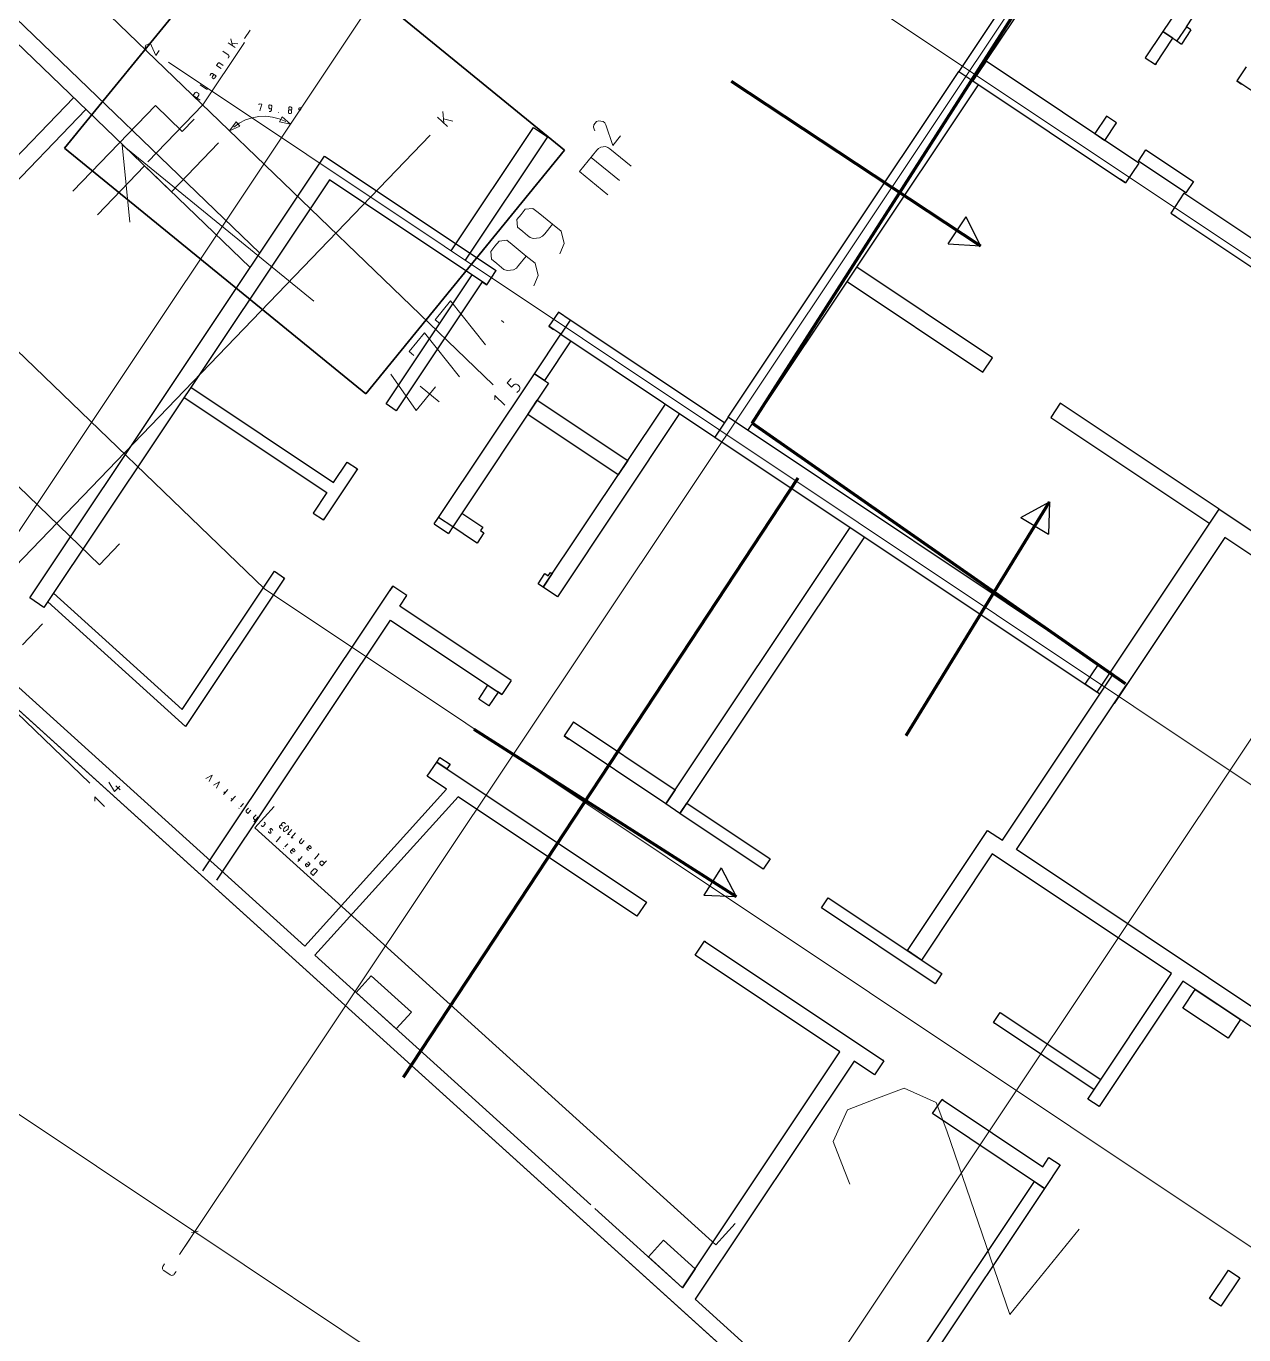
# Model space of a CAD drawing. Header units: metres. Extents: x 2680829 to 2680940, y 1252358 to 1252483.
# Drawn here: x 2680866.26 to 2680884.17, y 1252369.24 to 1252388.48 of the extents above; entities that cross this region are included whole.
import ezdxf

# ---------------------------------------------------------------- set-up
doc = ezdxf.new("R2010")
doc.units = ezdxf.units.M
doc.layers.add('bemassung', color=7, linetype='Continuous', lineweight=13)
doc.layers.add('etappierung', color=7, linetype='Continuous')
doc.layers.add('geometrie', color=7, linetype='Continuous')

msp = doc.modelspace()

# ---------------------------------------------------------------- linework, layer by layer
at = {"layer": 'bemassung'}
for p, q in [((2680869.271, 1252388.296), (2680869.296, 1252388.197)), ((2680869.474, 1252388.302), (2680869.558, 1252388.427)), ((2680868.014, 1252388.178), (2680868.023, 1252388.205)), ((2680868.025, 1252388.156), (2680868.014, 1252388.178)), ((2680868.023, 1252388.205), (2680868.045, 1252388.216)), ((2680868.031, 1252388.145), (2680868.025, 1252388.156)), ((2680868.045, 1252388.216), (2680868.068, 1252388.227)), ((2680868.068, 1252388.227), (2680868.094, 1252388.218)), ((2680868.094, 1252388.218), (2680868.105, 1252388.195)), ((2680868.105, 1252388.195), (2680868.171, 1252388.051)), ((2680868.171, 1252388.051), (2680868.22, 1252388.126)), ((2680869.233, 1252388.065), (2680869.153, 1252388.118)), ((2680869.336, 1252388.17), (2680869.233, 1252388.239)), ((2680869.239, 1252388.061), (2680869.233, 1252388.065)), ((2680869.243, 1252388.055), (2680869.239, 1252388.061)), ((2680869.374, 1252388.227), (2680869.287, 1252388.234)), ((2680869.061, 1252387.907), (2680869.08, 1252387.935)), ((2680869.13, 1252387.861), (2680869.061, 1252387.907)), ((2680869.08, 1252387.935), (2680869.083, 1252387.94)), ((2680869.083, 1252387.94), (2680869.088, 1252387.943)), ((2680869.088, 1252387.943), (2680869.093, 1252387.944)), ((2680869.093, 1252387.944), (2680869.099, 1252387.945)), ((2680869.099, 1252387.945), (2680869.104, 1252387.944)), ((2680869.104, 1252387.944), (2680869.109, 1252387.941)), ((2680869.109, 1252387.941), (2680869.16, 1252387.906)), ((2680869.233, 1252388.015), (2680869.24, 1252388.027)), ((2680869.24, 1252388.027), (2680869.245, 1252388.033)), ((2680869.245, 1252388.047), (2680869.243, 1252388.055)), ((2680869.246, 1252388.04), (2680869.245, 1252388.047)), ((2680869.245, 1252388.033), (2680869.246, 1252388.04)), ((2680868.962, 1252387.758), (2680868.977, 1252387.781)), ((2680868.977, 1252387.781), (2680868.98, 1252387.785)), ((2680868.98, 1252387.785), (2680868.985, 1252387.788)), ((2680868.985, 1252387.788), (2680868.99, 1252387.789)), ((2680868.99, 1252387.789), (2680868.995, 1252387.79)), ((2680868.995, 1252387.79), (2680869.001, 1252387.789)), ((2680868.997, 1252387.737), (2680869.004, 1252387.746)), ((2680869, 1252387.724), (2680868.997, 1252387.737)), ((2680869.009, 1252387.718), (2680869, 1252387.724)), ((2680869.001, 1252387.789), (2680869.006, 1252387.786)), ((2680869.004, 1252387.746), (2680869.023, 1252387.775)), ((2680869.006, 1252387.786), (2680869.057, 1252387.752)), ((2680869.019, 1252387.711), (2680869.009, 1252387.718)), ((2680869.032, 1252387.714), (2680869.019, 1252387.711)), ((2680869.038, 1252387.723), (2680869.032, 1252387.714)), ((2680869.057, 1252387.752), (2680869.038, 1252387.723)), ((2680868.717, 1252387.466), (2680868.736, 1252387.494)), ((2680868.736, 1252387.494), (2680868.747, 1252387.51)), ((2680868.747, 1252387.51), (2680868.768, 1252387.514)), ((2680868.768, 1252387.514), (2680868.784, 1252387.504)), ((2680868.784, 1252387.504), (2680868.8, 1252387.493)), ((2680868.8, 1252387.493), (2680868.804, 1252387.472)), ((2680868.82, 1252387.62), (2680868.912, 1252387.559)), ((2680868.912, 1252387.559), (2680868.915, 1252387.557)), ((2680868.915, 1252387.557), (2680868.919, 1252387.556)), ((2680868.919, 1252387.556), (2680868.922, 1252387.557)), ((2680868.922, 1252387.557), (2680868.926, 1252387.558)), ((2680868.926, 1252387.558), (2680868.929, 1252387.56)), ((2680868.929, 1252387.56), (2680868.931, 1252387.563)), ((2680868.82, 1252387.397), (2680868.717, 1252387.466)), ((2680868.793, 1252387.456), (2680868.774, 1252387.427)), ((2680868.804, 1252387.472), (2680868.793, 1252387.456)), ((2680869.686, 1252387.33), (2680869.687, 1252387.341)), ((2680869.687, 1252387.341), (2680869.73, 1252387.336)), ((2680869.73, 1252387.336), (2680869.7, 1252387.241)), ((2680869.83, 1252387.288), (2680869.831, 1252387.294)), ((2680869.831, 1252387.294), (2680869.832, 1252387.305)), ((2680869.832, 1252387.305), (2680869.833, 1252387.317)), ((2680869.833, 1252387.317), (2680869.843, 1252387.326)), ((2680869.843, 1252387.326), (2680869.855, 1252387.325)), ((2680869.855, 1252387.325), (2680869.867, 1252387.324)), ((2680869.867, 1252387.324), (2680869.876, 1252387.313)), ((2680869.875, 1252387.301), (2680869.872, 1252387.268)), ((2680869.876, 1252387.313), (2680869.875, 1252387.301)), ((2680870.136, 1252387.299), (2680870.126, 1252387.29)), ((2680870.148, 1252387.297), (2680870.136, 1252387.299)), ((2680870.16, 1252387.296), (2680870.148, 1252387.297)), ((2680870.169, 1252387.286), (2680870.16, 1252387.296)), ((2680869.832, 1252387.283), (2680869.83, 1252387.288)), ((2680869.835, 1252387.278), (2680869.832, 1252387.283)), ((2680869.839, 1252387.274), (2680869.835, 1252387.278)), ((2680869.855, 1252387.232), (2680869.835, 1252387.228)), ((2680869.844, 1252387.271), (2680869.839, 1252387.274)), ((2680869.85, 1252387.271), (2680869.844, 1252387.271)), ((2680869.872, 1252387.268), (2680869.85, 1252387.271)), ((2680869.87, 1252387.248), (2680869.855, 1252387.232)), ((2680869.872, 1252387.268), (2680869.87, 1252387.248)), ((2680869.971, 1252387.215), (2680869.971, 1252387.221)), ((2680870.119, 1252387.223), (2680870.118, 1252387.211)), ((2680870.118, 1252387.211), (2680870.127, 1252387.201)), ((2680870.12, 1252387.234), (2680870.119, 1252387.223)), ((2680870.122, 1252387.246), (2680870.12, 1252387.234)), ((2680870.132, 1252387.255), (2680870.122, 1252387.246)), ((2680870.125, 1252387.278), (2680870.123, 1252387.266)), ((2680870.123, 1252387.266), (2680870.132, 1252387.255)), ((2680870.126, 1252387.29), (2680870.125, 1252387.278)), ((2680870.127, 1252387.201), (2680870.139, 1252387.2)), ((2680870.144, 1252387.254), (2680870.132, 1252387.255)), ((2680870.139, 1252387.2), (2680870.151, 1252387.199)), ((2680870.156, 1252387.253), (2680870.144, 1252387.254)), ((2680870.151, 1252387.199), (2680870.162, 1252387.207)), ((2680870.156, 1252387.253), (2680870.167, 1252387.262)), ((2680870.165, 1252387.242), (2680870.156, 1252387.253)), ((2680870.162, 1252387.207), (2680870.163, 1252387.219)), ((2680870.163, 1252387.219), (2680870.164, 1252387.23)), ((2680870.164, 1252387.23), (2680870.165, 1252387.242)), ((2680870.167, 1252387.262), (2680870.168, 1252387.274)), ((2680870.168, 1252387.274), (2680870.169, 1252387.286)), ((2680870.272, 1252387.269), (2680870.271, 1252387.26)), ((2680870.271, 1252387.26), (2680870.277, 1252387.252)), ((2680870.28, 1252387.285), (2680870.272, 1252387.278)), ((2680870.272, 1252387.278), (2680870.272, 1252387.269)), ((2680870.277, 1252387.252), (2680870.286, 1252387.252)), ((2680870.289, 1252387.284), (2680870.28, 1252387.285)), ((2680870.286, 1252387.252), (2680870.295, 1252387.251)), ((2680870.298, 1252387.283), (2680870.289, 1252387.284)), ((2680870.295, 1252387.251), (2680870.303, 1252387.257)), ((2680870.305, 1252387.275), (2680870.298, 1252387.283)), ((2680870.303, 1252387.257), (2680870.304, 1252387.266)), ((2680870.304, 1252387.266), (2680870.305, 1252387.275)), ((2680872.46, 1252387.007), (2680872.314, 1252387.147)), ((2680872.392, 1252387.228), (2680872.403, 1252387.062)), ((2680872.537, 1252387.088), (2680872.399, 1252387.124)), ((2680874.606, 1252386.998), (2680874.612, 1252387.032)), ((2680874.618, 1252386.968), (2680874.606, 1252386.998)), ((2680874.612, 1252387.032), (2680874.632, 1252387.057)), ((2680874.627, 1252386.945), (2680874.618, 1252386.968)), ((2680874.632, 1252387.057), (2680874.652, 1252387.082)), ((2680874.652, 1252387.082), (2680874.684, 1252387.094)), ((2680874.684, 1252387.094), (2680874.716, 1252387.089)), ((2680874.716, 1252387.089), (2680874.748, 1252387.083)), ((2680874.748, 1252387.083), (2680874.774, 1252387.062)), ((2680874.774, 1252387.062), (2680874.786, 1252387.032)), ((2680874.786, 1252387.032), (2680874.888, 1252386.732)), ((2680867.789, 1252385.601), (2680867.673, 1252386.738)), ((2680867.673, 1252386.738), (2680870.492, 1252384.44)), ((2680874.888, 1252386.732), (2680875.002, 1252386.871)), ((2680874.401, 1252386.347), (2680874.656, 1252386.66)), ((2680874.989, 1252386.215), (2680874.571, 1252386.556)), ((2680874.656, 1252386.66), (2680874.679, 1252386.688)), ((2680874.679, 1252386.688), (2680874.712, 1252386.706)), ((2680874.712, 1252386.706), (2680874.747, 1252386.709)), ((2680874.747, 1252386.709), (2680874.783, 1252386.713)), ((2680874.783, 1252386.713), (2680874.818, 1252386.702)), ((2680874.818, 1252386.702), (2680874.846, 1252386.68)), ((2680874.846, 1252386.68), (2680875.159, 1252386.424)), ((2680874.819, 1252386.007), (2680874.401, 1252386.347)), ((2680873.54, 1252385.717), (2680873.602, 1252385.794)), ((2680873.602, 1252385.794), (2680873.715, 1252385.806)), ((2680873.715, 1252385.806), (2680873.792, 1252385.743)), ((2680873.477, 1252385.64), (2680873.54, 1252385.717)), ((2680873.489, 1252385.527), (2680873.477, 1252385.64)), ((2680873.792, 1252385.743), (2680874.001, 1252385.573)), ((2680874.001, 1252385.573), (2680873.888, 1252385.433)), ((2680874.001, 1252385.573), (2680874.13, 1252385.468)), ((2680873.565, 1252385.465), (2680873.489, 1252385.527)), ((2680873.635, 1252385.408), (2680873.565, 1252385.465)), ((2680873.672, 1252385.378), (2680873.635, 1252385.408)), ((2680873.719, 1252385.363), (2680873.672, 1252385.378)), ((2680873.767, 1252385.368), (2680873.719, 1252385.363)), ((2680873.814, 1252385.373), (2680873.767, 1252385.368)), ((2680873.858, 1252385.397), (2680873.814, 1252385.373)), ((2680873.888, 1252385.433), (2680873.858, 1252385.397)), ((2680874.13, 1252385.468), (2680874.174, 1252385.29)), ((2680873.094, 1252385.171), (2680873.157, 1252385.248)), ((2680873.157, 1252385.248), (2680873.219, 1252385.324)), ((2680873.219, 1252385.324), (2680873.332, 1252385.336)), ((2680873.332, 1252385.336), (2680873.409, 1252385.273)), ((2680873.409, 1252385.273), (2680873.618, 1252385.103)), ((2680874.174, 1252385.29), (2680874.109, 1252385.137)), ((2680873.105, 1252385.058), (2680873.094, 1252385.171)), ((2680873.182, 1252384.995), (2680873.105, 1252385.058)), ((2680873.252, 1252384.938), (2680873.182, 1252384.995)), ((2680873.618, 1252385.103), (2680873.505, 1252384.964)), ((2680873.618, 1252385.103), (2680873.747, 1252384.998)), ((2680873.747, 1252384.998), (2680873.791, 1252384.82)), ((2680873.289, 1252384.908), (2680873.252, 1252384.938)), ((2680873.336, 1252384.894), (2680873.289, 1252384.908)), ((2680873.384, 1252384.899), (2680873.336, 1252384.894)), ((2680873.431, 1252384.903), (2680873.384, 1252384.899)), ((2680873.474, 1252384.927), (2680873.431, 1252384.903)), ((2680873.505, 1252384.964), (2680873.474, 1252384.927)), ((2680873.791, 1252384.82), (2680873.726, 1252384.667)), ((2680872.277, 1252384.169), (2680872.504, 1252384.447)), ((2680872.504, 1252384.447), (2680873.017, 1252383.797)), ((2680872.347, 1252384.112), (2680872.277, 1252384.169)), ((2680873.286, 1252384.128), (2680873.252, 1252384.156)), ((2680871.894, 1252383.699), (2680872.121, 1252383.978)), ((2680872.121, 1252383.978), (2680872.634, 1252383.328)), ((2680871.964, 1252383.643), (2680871.894, 1252383.699)), ((2680871.625, 1252383.369), (2680871.998, 1252382.832)), ((2680873.397, 1252383.302), (2680873.334, 1252383.238)), ((2680871.998, 1252382.832), (2680872.282, 1252383.18)), ((2680872.058, 1252383.189), (2680872.336, 1252382.962)), ((2680873.334, 1252383.238), (2680873.399, 1252383.176)), ((2680873.399, 1252383.176), (2680873.43, 1252383.208)), ((2680873.43, 1252383.208), (2680873.438, 1252383.216)), ((2680873.438, 1252383.216), (2680873.449, 1252383.221)), ((2680873.449, 1252383.221), (2680873.461, 1252383.222)), ((2680873.461, 1252383.222), (2680873.473, 1252383.222)), ((2680873.473, 1252383.222), (2680873.485, 1252383.217)), ((2680873.511, 1252383.13), (2680873.48, 1252383.098)), ((2680873.485, 1252383.217), (2680873.493, 1252383.209)), ((2680873.493, 1252383.209), (2680873.509, 1252383.194)), ((2680873.509, 1252383.194), (2680873.518, 1252383.185)), ((2680873.519, 1252383.139), (2680873.511, 1252383.13)), ((2680873.518, 1252383.185), (2680873.523, 1252383.174)), ((2680873.523, 1252383.15), (2680873.519, 1252383.139)), ((2680873.523, 1252383.174), (2680873.523, 1252383.162)), ((2680873.523, 1252383.162), (2680873.523, 1252383.15)), ((2680873.157, 1252382.989), (2680873.156, 1252383.052)), ((2680873.156, 1252383.052), (2680873.301, 1252382.913)), ((2680867.479, 1252377.371), (2680867.561, 1252377.23)), ((2680867.561, 1252377.23), (2680867.638, 1252377.31)), ((2680867.583, 1252377.317), (2680867.647, 1252377.255)), ((2680868.996, 1252377.473), (2680868.906, 1252377.422)), ((2680868.954, 1252377.378), (2680868.996, 1252377.473)), ((2680869.105, 1252377.374), (2680869.015, 1252377.324)), ((2680869.063, 1252377.28), (2680869.105, 1252377.374)), ((2680867.271, 1252377.09), (2680867.27, 1252377.153)), ((2680867.27, 1252377.153), (2680867.415, 1252377.013)), ((2680869.23, 1252377.261), (2680869.164, 1252377.188)), ((2680869.194, 1252377.205), (2680869.17, 1252377.227)), ((2680869.339, 1252377.162), (2680869.274, 1252377.09)), ((2680869.304, 1252377.107), (2680869.279, 1252377.128)), ((2680869.394, 1252376.988), (2680869.391, 1252376.984)), ((2680869.457, 1252377.056), (2680869.413, 1252377.008)), ((2680869.496, 1252376.943), (2680869.498, 1252376.947)), ((2680869.496, 1252376.939), (2680869.496, 1252376.943)), ((2680869.497, 1252376.934), (2680869.496, 1252376.939)), ((2680869.498, 1252376.93), (2680869.497, 1252376.934)), ((2680869.498, 1252376.947), (2680869.5, 1252376.951)), ((2680869.502, 1252376.927), (2680869.498, 1252376.93)), ((2680869.5, 1252376.951), (2680869.533, 1252376.987)), ((2680869.522, 1252376.909), (2680869.502, 1252376.927)), ((2680869.566, 1252376.958), (2680869.522, 1252376.909)), ((2680869.605, 1252376.844), (2680869.607, 1252376.849)), ((2680869.605, 1252376.84), (2680869.605, 1252376.844)), ((2680869.606, 1252376.836), (2680869.605, 1252376.84)), ((2680869.608, 1252376.832), (2680869.606, 1252376.836)), ((2680869.607, 1252376.849), (2680869.61, 1252376.852)), ((2680869.611, 1252376.829), (2680869.608, 1252376.832)), ((2680869.675, 1252376.859), (2680869.609, 1252376.786)), ((2680869.61, 1252376.852), (2680869.643, 1252376.888)), ((2680869.631, 1252376.81), (2680869.611, 1252376.829)), ((2680869.716, 1252376.734), (2680869.728, 1252376.723)), ((2680869.728, 1252376.723), (2680869.731, 1252376.72)), ((2680869.731, 1252376.72), (2680869.735, 1252376.718)), ((2680869.735, 1252376.718), (2680869.74, 1252376.719)), ((2680869.74, 1252376.719), (2680869.744, 1252376.719)), ((2680869.744, 1252376.719), (2680869.748, 1252376.721)), ((2680869.748, 1252376.721), (2680869.751, 1252376.724)), ((2680869.751, 1252376.724), (2680869.773, 1252376.748)), ((2680869.772, 1252376.771), (2680869.76, 1252376.782)), ((2680869.775, 1252376.768), (2680869.772, 1252376.771)), ((2680869.773, 1252376.748), (2680869.776, 1252376.751)), ((2680869.777, 1252376.764), (2680869.775, 1252376.768)), ((2680869.776, 1252376.751), (2680869.777, 1252376.756)), ((2680869.777, 1252376.76), (2680869.777, 1252376.764)), ((2680869.777, 1252376.756), (2680869.777, 1252376.76)), ((2680869.986, 1252376.72), (2680869.994, 1252376.729)), ((2680869.987, 1252376.706), (2680869.986, 1252376.72)), ((2680869.994, 1252376.729), (2680870.002, 1252376.738)), ((2680870.002, 1252376.738), (2680870.016, 1252376.738)), ((2680870.016, 1252376.738), (2680870.025, 1252376.73)), ((2680870.018, 1252376.751), (2680870.02, 1252376.757)), ((2680870.018, 1252376.745), (2680870.018, 1252376.751)), ((2680870.018, 1252376.739), (2680870.018, 1252376.745)), ((2680870.021, 1252376.734), (2680870.018, 1252376.739)), ((2680870.02, 1252376.757), (2680870.024, 1252376.761)), ((2680870.025, 1252376.73), (2680870.021, 1252376.734)), ((2680870.024, 1252376.761), (2680870.031, 1252376.769)), ((2680870.033, 1252376.723), (2680870.025, 1252376.73)), ((2680870.031, 1252376.769), (2680870.035, 1252376.773)), ((2680870.035, 1252376.773), (2680870.04, 1252376.776)), ((2680870.04, 1252376.776), (2680870.046, 1252376.776)), ((2680870.046, 1252376.776), (2680870.052, 1252376.777)), ((2680870.052, 1252376.777), (2680870.057, 1252376.774)), ((2680870.076, 1252376.714), (2680870.054, 1252376.69)), ((2680870.057, 1252376.774), (2680870.062, 1252376.771)), ((2680870.062, 1252376.771), (2680870.078, 1252376.756)), ((2680870.105, 1252376.725), (2680870.076, 1252376.714)), ((2680870.109, 1252376.725), (2680870.105, 1252376.725)), ((2680870.113, 1252376.724), (2680870.109, 1252376.725)), ((2680870.116, 1252376.721), (2680870.113, 1252376.724)), ((2680870.113, 1252376.68), (2680870.121, 1252376.71)), ((2680870.119, 1252376.718), (2680870.116, 1252376.721)), ((2680870.121, 1252376.714), (2680870.119, 1252376.718)), ((2680870.121, 1252376.71), (2680870.121, 1252376.714)), ((2680869.828, 1252376.635), (2680869.825, 1252376.643)), ((2680869.833, 1252376.628), (2680869.828, 1252376.635)), ((2680869.839, 1252376.622), (2680869.833, 1252376.628)), ((2680869.844, 1252376.618), (2680869.839, 1252376.622)), ((2680869.851, 1252376.618), (2680869.844, 1252376.618)), ((2680869.849, 1252376.679), (2680869.847, 1252376.672)), ((2680869.847, 1252376.672), (2680869.849, 1252376.666)), ((2680869.854, 1252376.683), (2680869.849, 1252376.679)), ((2680869.849, 1252376.666), (2680869.861, 1252376.637)), ((2680869.856, 1252376.621), (2680869.851, 1252376.618)), ((2680869.859, 1252376.686), (2680869.854, 1252376.683)), ((2680869.861, 1252376.625), (2680869.856, 1252376.621)), ((2680869.866, 1252376.686), (2680869.859, 1252376.686)), ((2680869.861, 1252376.637), (2680869.863, 1252376.632)), ((2680869.863, 1252376.632), (2680869.861, 1252376.625)), ((2680869.871, 1252376.682), (2680869.866, 1252376.686)), ((2680869.879, 1252376.675), (2680869.871, 1252376.682)), ((2680869.885, 1252376.667), (2680869.879, 1252376.675)), ((2680869.889, 1252376.658), (2680869.885, 1252376.667)), ((2680869.937, 1252376.49), (2680869.995, 1252376.555)), ((2680869.996, 1252376.698), (2680869.987, 1252376.706)), ((2680869.996, 1252376.568), (2680869.994, 1252376.57)), ((2680869.995, 1252376.555), (2680869.997, 1252376.557)), ((2680870.012, 1252376.683), (2680869.996, 1252376.698)), ((2680869.998, 1252376.566), (2680869.996, 1252376.568)), ((2680869.997, 1252376.557), (2680869.998, 1252376.56)), ((2680869.998, 1252376.563), (2680869.998, 1252376.566)), ((2680869.998, 1252376.56), (2680869.998, 1252376.563)), ((2680870.054, 1252376.69), (2680870.046, 1252376.66)), ((2680870.046, 1252376.66), (2680870.046, 1252376.656)), ((2680870.046, 1252376.656), (2680870.047, 1252376.651)), ((2680870.047, 1252376.651), (2680870.051, 1252376.649)), ((2680870.051, 1252376.649), (2680870.054, 1252376.646)), ((2680870.054, 1252376.646), (2680870.058, 1252376.644)), ((2680870.058, 1252376.644), (2680870.062, 1252376.645)), ((2680870.062, 1252376.645), (2680870.091, 1252376.656)), ((2680870.091, 1252376.656), (2680870.113, 1252376.68)), ((2680870.105, 1252376.599), (2680870.171, 1252376.672)), ((2680870.136, 1252376.601), (2680870.105, 1252376.599)), ((2680870.16, 1252376.55), (2680870.225, 1252376.623)), ((2680870.19, 1252376.551), (2680870.16, 1252376.55)), ((2680870.286, 1252376.502), (2680870.318, 1252376.539)), ((2680870.049, 1252376.396), (2680870.046, 1252376.391)), ((2680870.111, 1252376.464), (2680870.068, 1252376.416)), ((2680870.151, 1252376.351), (2680870.152, 1252376.355)), ((2680870.151, 1252376.347), (2680870.151, 1252376.351)), ((2680870.151, 1252376.342), (2680870.151, 1252376.347)), ((2680870.153, 1252376.338), (2680870.151, 1252376.342)), ((2680870.152, 1252376.355), (2680870.155, 1252376.358)), ((2680870.157, 1252376.335), (2680870.153, 1252376.338)), ((2680870.155, 1252376.358), (2680870.188, 1252376.395)), ((2680870.173, 1252376.321), (2680870.157, 1252376.335)), ((2680870.187, 1252376.352), (2680870.166, 1252376.371)), ((2680870.193, 1252376.346), (2680870.187, 1252376.352)), ((2680870.188, 1252376.395), (2680870.208, 1252376.377)), ((2680870.204, 1252376.347), (2680870.193, 1252376.346)), ((2680870.21, 1252376.353), (2680870.204, 1252376.347)), ((2680870.208, 1252376.377), (2680870.215, 1252376.37)), ((2680870.216, 1252376.36), (2680870.21, 1252376.353)), ((2680870.215, 1252376.37), (2680870.216, 1252376.36)), ((2680870.281, 1252376.495), (2680870.283, 1252376.499)), ((2680870.281, 1252376.49), (2680870.281, 1252376.495)), ((2680870.282, 1252376.486), (2680870.281, 1252376.49)), ((2680870.283, 1252376.482), (2680870.282, 1252376.486)), ((2680870.283, 1252376.499), (2680870.286, 1252376.502)), ((2680870.287, 1252376.479), (2680870.283, 1252376.482)), ((2680870.307, 1252376.461), (2680870.287, 1252376.479)), ((2680870.351, 1252376.509), (2680870.307, 1252376.461)), ((2680870.39, 1252376.396), (2680870.392, 1252376.4)), ((2680870.39, 1252376.392), (2680870.39, 1252376.396)), ((2680870.391, 1252376.387), (2680870.39, 1252376.392)), ((2680870.393, 1252376.383), (2680870.391, 1252376.387)), ((2680870.392, 1252376.4), (2680870.395, 1252376.403)), ((2680870.396, 1252376.38), (2680870.393, 1252376.383)), ((2680870.395, 1252376.403), (2680870.428, 1252376.44)), ((2680870.412, 1252376.366), (2680870.396, 1252376.38)), ((2680870.426, 1252376.397), (2680870.406, 1252376.416)), ((2680870.433, 1252376.391), (2680870.426, 1252376.397)), ((2680870.428, 1252376.44), (2680870.448, 1252376.422)), ((2680870.443, 1252376.392), (2680870.433, 1252376.391)), ((2680870.449, 1252376.398), (2680870.443, 1252376.392)), ((2680870.448, 1252376.422), (2680870.454, 1252376.415)), ((2680870.455, 1252376.405), (2680870.449, 1252376.398)), ((2680870.454, 1252376.415), (2680870.455, 1252376.405)), ((2680870.322, 1252376.274), (2680870.256, 1252376.201)), ((2680870.286, 1252376.218), (2680870.262, 1252376.24)), ((2680870.369, 1252376.156), (2680870.377, 1252376.165)), ((2680870.37, 1252376.142), (2680870.369, 1252376.156)), ((2680870.379, 1252376.134), (2680870.37, 1252376.142)), ((2680870.377, 1252376.165), (2680870.385, 1252376.173)), ((2680870.388, 1252376.126), (2680870.379, 1252376.134)), ((2680870.385, 1252376.173), (2680870.417, 1252376.144)), ((2680870.41, 1252376.136), (2680870.402, 1252376.127)), ((2680870.407, 1252376.197), (2680870.427, 1252376.179)), ((2680870.428, 1252376.156), (2680870.41, 1252376.136)), ((2680870.427, 1252376.179), (2680870.43, 1252376.176)), ((2680870.431, 1252376.159), (2680870.428, 1252376.156)), ((2680870.43, 1252376.176), (2680870.432, 1252376.172)), ((2680870.432, 1252376.164), (2680870.431, 1252376.159)), ((2680870.432, 1252376.172), (2680870.432, 1252376.168)), ((2680870.432, 1252376.168), (2680870.432, 1252376.164)), ((2680870.503, 1252376.239), (2680870.562, 1252376.304)), ((2680870.563, 1252376.317), (2680870.561, 1252376.319)), ((2680870.562, 1252376.304), (2680870.564, 1252376.306)), ((2680870.564, 1252376.315), (2680870.563, 1252376.317)), ((2680870.565, 1252376.312), (2680870.564, 1252376.315)), ((2680870.564, 1252376.306), (2680870.565, 1252376.309)), ((2680870.565, 1252376.309), (2680870.565, 1252376.312)), ((2680870.58, 1252376.186), (2680870.59, 1252376.197)), ((2680870.581, 1252376.169), (2680870.58, 1252376.186)), ((2680870.592, 1252376.159), (2680870.581, 1252376.169)), ((2680870.59, 1252376.197), (2680870.6, 1252376.208)), ((2680870.612, 1252376.14), (2680870.592, 1252376.159)), ((2680870.6, 1252376.208), (2680870.618, 1252376.209)), ((2680870.678, 1252376.213), (2680870.612, 1252376.14)), ((2680870.618, 1252376.209), (2680870.629, 1252376.199)), ((2680870.629, 1252376.199), (2680870.649, 1252376.181)), ((2680870.402, 1252376.127), (2680870.388, 1252376.126)), ((2680870.453, 1252376.045), (2680870.451, 1252376.04)), ((2680870.451, 1252376.04), (2680870.451, 1252376.034)), ((2680870.451, 1252376.034), (2680870.451, 1252376.028)), ((2680870.451, 1252376.028), (2680870.454, 1252376.023)), ((2680870.456, 1252376.049), (2680870.453, 1252376.045)), ((2680870.454, 1252376.023), (2680870.458, 1252376.019)), ((2680870.493, 1252376.09), (2680870.456, 1252376.049)), ((2680870.458, 1252376.019), (2680870.482, 1252375.997)), ((2680870.482, 1252375.997), (2680870.548, 1252376.069)), ((2680870.497, 1252376.094), (2680870.493, 1252376.09)), ((2680870.502, 1252376.097), (2680870.497, 1252376.094)), ((2680870.508, 1252376.097), (2680870.502, 1252376.097)), ((2680870.514, 1252376.097), (2680870.508, 1252376.097)), ((2680870.519, 1252376.095), (2680870.514, 1252376.097)), ((2680870.524, 1252376.091), (2680870.519, 1252376.095)), ((2680870.548, 1252376.069), (2680870.524, 1252376.091)), ((2680878.759, 1252372.712), (2680879.176, 1252372.87)), ((2680879.176, 1252372.87), (2680879.643, 1252372.661)), ((2680878.342, 1252372.553), (2680878.759, 1252372.712)), ((2680878.132, 1252372.087), (2680878.342, 1252372.553)), ((2680879.643, 1252372.661), (2680879.801, 1252372.244)), ((2680879.801, 1252372.244), (2680880.727, 1252369.543)), ((2680878.29, 1252371.67), (2680878.132, 1252372.087)), ((2680878.378, 1252371.458), (2680878.29, 1252371.67)), ((2680880.727, 1252369.543), (2680881.748, 1252370.795)), ((2680868.265, 1252370.227), (2680868.267, 1252370.239)), ((2680868.267, 1252370.215), (2680868.265, 1252370.227)), ((2680868.267, 1252370.239), (2680868.274, 1252370.249)), ((2680868.27, 1252370.203), (2680868.267, 1252370.215)), ((2680868.276, 1252370.193), (2680868.27, 1252370.203)), ((2680868.274, 1252370.249), (2680868.299, 1252370.286)), ((2680868.286, 1252370.187), (2680868.276, 1252370.193)), ((2680868.379, 1252370.124), (2680868.286, 1252370.187)), ((2680868.466, 1252370.174), (2680868.441, 1252370.137)), ((2680868.389, 1252370.118), (2680868.379, 1252370.124)), ((2680868.401, 1252370.115), (2680868.389, 1252370.118)), ((2680868.413, 1252370.118), (2680868.401, 1252370.115)), ((2680868.425, 1252370.12), (2680868.413, 1252370.118)), ((2680868.435, 1252370.127), (2680868.425, 1252370.12)), ((2680868.441, 1252370.137), (2680868.435, 1252370.127))]:
    msp.add_line(p, q, dxfattribs=at)
at = {"layer": 'etappierung', "color": 5, "lineweight": 9}
for p, q in [((2680915.941, 1252455.656), (2680861.972, 1252374.793)), ((2680922.488, 1252451.286), (2680868.519, 1252370.423)), ((2680929.888, 1252446.348), (2680875.918, 1252365.485)), ((2680873.132, 1252383.212), (2680861.751, 1252394.173)), ((2680871.928, 1252393.311), (2680889.686, 1252381.459)), ((2680868.355, 1252387.957), (2680891.899, 1252372.243)), ((2680867.197, 1252377.356), (2680857.049, 1252387.128)), ((2680872.206, 1252386.88), (2680863.511, 1252377.852)), ((2680872.196, 1252386.87), (2680872.206, 1252386.88)), ((2680863.039, 1252381.242), (2680884.783, 1252361.581))]:
    msp.add_line(p, q, dxfattribs=at)
at = {"layer": 'etappierung', "color": 5, "lineweight": 0}
for p, q in [((2680869.767, 1252380.213), (2680859.215, 1252390.374)), ((2680869.472, 1252388.245), (2680868.859, 1252387.328)), ((2680869.464, 1252388.233), (2680869.472, 1252388.245)), ((2680868.859, 1252387.328), (2680868.052, 1252386.489)), ((2680868.849, 1252387.317), (2680868.859, 1252387.328)), ((2680869.987, 1252387.077), (2680870.026, 1252387.153)), ((2680870.026, 1252387.153), (2680870.148, 1252387.043)), ((2680869.255, 1252386.946), (2680869.35, 1252387.08)), ((2680869.405, 1252387.014), (2680869.255, 1252386.946)), ((2680869.35, 1252387.08), (2680869.405, 1252387.014)), ((2680870.148, 1252387.043), (2680869.987, 1252387.077)), ((2680861.922, 1252385.786), (2680867.342, 1252380.566)), ((2680867.342, 1252380.566), (2680867.637, 1252380.873)), ((2680867.637, 1252380.873), (2680867.626, 1252380.862)), ((2680888.099, 1252367.978), (2680869.767, 1252380.213)), ((2680866.209, 1252379.389), (2680866.503, 1252379.696)), ((2680866.503, 1252379.696), (2680866.493, 1252379.685)), ((2680869.911, 1252377.011), (2680869.626, 1252376.695)), ((2680869.901, 1252376.999), (2680869.911, 1252377.011)), ((2680869.626, 1252376.695), (2680876.406, 1252370.565)), ((2680869.626, 1252376.695), (2680869.637, 1252376.686)), ((2680876.406, 1252370.565), (2680876.691, 1252370.88)), ((2680876.691, 1252370.88), (2680876.681, 1252370.869))]:
    msp.add_line(p, q, dxfattribs=at)
at = {"layer": 'etappierung', "color": 5, "lineweight": 35}
for p, q in [((2680869.752, 1252390.274), (2680866.828, 1252386.689)), ((2680874.181, 1252386.662), (2680869.752, 1252390.274)), ((2680866.828, 1252386.689), (2680871.257, 1252383.077)), ((2680871.257, 1252383.077), (2680874.181, 1252386.662))]:
    msp.add_line(p, q, dxfattribs=at)
at = {"layer": 'etappierung', "color": 5, "lineweight": 120}
for p, q in [((2680876.939, 1252382.647), (2680881.675, 1252390.05)), ((2680882.43, 1252378.817), (2680876.939, 1252382.647)), ((2680877.609, 1252381.837), (2680871.807, 1252373.025))]:
    msp.add_line(p, q, dxfattribs=at)
at = {"layer": 'etappierung', "color": 5, "lineweight": 211}
for p, q in [((2680876.631, 1252387.675), (2680880.299, 1252385.254)), ((2680879.206, 1252378.057), (2680881.31, 1252381.489)), ((2680872.848, 1252378.147), (2680876.703, 1252375.688))]:
    msp.add_line(p, q, dxfattribs=at)
at = {"layer": 'etappierung', "color": 5, "lineweight": 5}
for p, q in [((2680869.397, 1252387.059), (2680869.487, 1252387.105)), ((2680869.487, 1252387.105), (2680869.584, 1252387.138)), ((2680869.584, 1252387.138), (2680869.684, 1252387.156)), ((2680869.684, 1252387.156), (2680869.786, 1252387.16)), ((2680869.786, 1252387.16), (2680869.887, 1252387.149)), ((2680869.887, 1252387.149), (2680869.985, 1252387.123)), ((2680869.985, 1252387.123), (2680870.079, 1252387.083)), ((2680869.314, 1252387), (2680869.397, 1252387.059)), ((2680868.741, 1252370.756), (2680862.194, 1252375.125)), ((2680868.602, 1252370.548), (2680868.755, 1252370.776)), ((2680868.692, 1252370.746), (2680868.79, 1252370.765)), ((2680868.741, 1252370.756), (2680868.699, 1252370.783)), ((2680868.782, 1252370.728), (2680868.741, 1252370.756)), ((2680876.14, 1252365.817), (2680868.741, 1252370.756))]:
    msp.add_line(p, q, dxfattribs=at)
at = {"layer": 'etappierung'}
for p, q in [((2680879.823, 1252385.282), (2680880.085, 1252385.68)), ((2680880.299, 1252385.254), (2680880.085, 1252385.68)), ((2680879.823, 1252385.282), (2680880.299, 1252385.254)), ((2680880.891, 1252381.261), (2680881.31, 1252381.489)), ((2680881.31, 1252381.489), (2680881.297, 1252381.013)), ((2680880.891, 1252381.261), (2680881.297, 1252381.013)), ((2680876.483, 1252376.111), (2680876.227, 1252375.709)), ((2680876.483, 1252376.111), (2680876.703, 1252375.688)), ((2680876.227, 1252375.709), (2680876.703, 1252375.688))]:
    msp.add_line(p, q, dxfattribs=at)
at = {"layer": 'geometrie', "color": 7}
for p, q in [((2680861.498, 1252393.043), (2680869.699, 1252385.145)), ((2680869.558, 1252384.934), (2680861.324, 1252392.863)), ((2680881.837, 1252390.603), (2680879.978, 1252387.818)), ((2680880.186, 1252387.679), (2680882.045, 1252390.464)), ((2680883.297, 1252388.884), (2680882.978, 1252388.406)), ((2680883.325, 1252388.475), (2680883.505, 1252388.745)), ((2680883.325, 1252388.475), (2680883.186, 1252388.267)), ((2680883.391, 1252388.43), (2680883.325, 1252388.475)), ((2680882.978, 1252388.406), (2680882.72, 1252388.019)), ((2680882.87, 1252387.919), (2680883.128, 1252388.306)), ((2680882.978, 1252388.406), (2680883.186, 1252388.267)), ((2680883.128, 1252388.306), (2680882.978, 1252388.406)), ((2680883.186, 1252388.267), (2680883.253, 1252388.222)), ((2680883.391, 1252388.43), (2680883.253, 1252388.222)), ((2680880.381, 1252387.97), (2680880.186, 1252387.679)), ((2680882.625, 1252386.472), (2680880.381, 1252387.97)), ((2680882.72, 1252388.019), (2680882.87, 1252387.919)), ((2680882.881, 1252387.936), (2680882.87, 1252387.919)), ((2680884.206, 1252387.887), (2680884.067, 1252387.679)), ((2680876.585, 1252382.734), (2680879.978, 1252387.818)), ((2680879.978, 1252387.818), (2680880.186, 1252387.679)), ((2680880.186, 1252387.679), (2680882.431, 1252386.181)), ((2680886.229, 1252386.236), (2680884.067, 1252387.679)), ((2680884.067, 1252387.679), (2680884.134, 1252387.634)), ((2680876.876, 1252382.54), (2680880.269, 1252387.624)), ((2680865.436, 1252385.85), (2680866.962, 1252387.434)), ((2680868.162, 1252387.319), (2680866.949, 1252386.059)), ((2680868.558, 1252386.938), (2680868.162, 1252387.319)), ((2680867.142, 1252387.261), (2680865.616, 1252385.677)), ((2680868.731, 1252387.118), (2680868.558, 1252386.938)), ((2680882.149, 1252387.163), (2680881.977, 1252386.905)), ((2680882.298, 1252387.063), (2680882.149, 1252387.163)), ((2680872.512, 1252385.183), (2680873.721, 1252386.995)), ((2680873.721, 1252386.995), (2680873.929, 1252386.856)), ((2680882.126, 1252386.805), (2680882.298, 1252387.063)), ((2680882.287, 1252387.046), (2680882.298, 1252387.063)), ((2680869.091, 1252386.771), (2680868.398, 1252386.051)), ((2680873.929, 1252386.856), (2680872.719, 1252385.044)), ((2680881.977, 1252386.905), (2680882.126, 1252386.805)), ((2680866.316, 1252380.077), (2680870.652, 1252386.574)), ((2680870.652, 1252386.574), (2680873.175, 1252384.89)), ((2680882.62, 1252386.5), (2680882.731, 1252386.666)), ((2680882.731, 1252386.666), (2680883.429, 1252386.2)), ((2680868.002, 1252386.432), (2680867.309, 1252385.712)), ((2680868.398, 1252386.051), (2680868.002, 1252386.432)), ((2680882.625, 1252386.472), (2680882.431, 1252386.181)), ((2680883.318, 1252386.034), (2680882.62, 1252386.5)), ((2680870.721, 1252386.227), (2680866.524, 1252379.938)), ((2680873.037, 1252384.682), (2680870.721, 1252386.227)), ((2680882.431, 1252386.181), (2680882.352, 1252386.234)), ((2680883.429, 1252386.2), (2680883.318, 1252386.034)), ((2680883.29, 1252386.028), (2680883.096, 1252385.737)), ((2680887.996, 1252382.888), (2680883.29, 1252386.028)), ((2680883.096, 1252385.737), (2680883.175, 1252385.685)), ((2680883.096, 1252385.737), (2680887.552, 1252382.763)), ((2680871.555, 1252382.931), (2680872.82, 1252384.826)), ((2680873.037, 1252384.682), (2680873.175, 1252384.89)), ((2680880.472, 1252383.607), (2680878.477, 1252384.939)), ((2680872.97, 1252384.727), (2680871.705, 1252382.831)), ((2680872.97, 1252384.727), (2680873.037, 1252384.682)), ((2680878.338, 1252384.731), (2680880.334, 1252383.399)), ((2680874.09, 1252384.28), (2680873.951, 1252384.072)), ((2680874.264, 1252384.163), (2680874.09, 1252384.28)), ((2680874.126, 1252383.955), (2680873.951, 1252384.072)), ((2680873.951, 1252384.072), (2680874.018, 1252384.027)), ((2680874.264, 1252384.163), (2680874.126, 1252383.955)), ((2680876.53, 1252382.651), (2680874.264, 1252384.163)), ((2680873.737, 1252383.373), (2680874.126, 1252383.955)), ((2680874.271, 1252383.858), (2680873.883, 1252383.276)), ((2680874.126, 1252383.955), (2680874.271, 1252383.858)), ((2680874.126, 1252383.955), (2680876.391, 1252382.443)), ((2680880.334, 1252383.399), (2680880.472, 1252383.607)), ((2680872.328, 1252381.262), (2680873.737, 1252383.373)), ((2680873.737, 1252383.373), (2680873.945, 1252383.235)), ((2680873.883, 1252383.276), (2680873.737, 1252383.373)), ((2680868.685, 1252383.176), (2680870.784, 1252381.775)), ((2680873.945, 1252383.235), (2680872.536, 1252381.123)), ((2680868.585, 1252383.027), (2680870.684, 1252381.626)), ((2680871.705, 1252382.831), (2680871.555, 1252382.931)), ((2680873.64, 1252382.777), (2680873.779, 1252382.985)), ((2680873.779, 1252382.985), (2680875.109, 1252382.097)), ((2680873.866, 1252380.235), (2680875.664, 1252382.929)), ((2680881.47, 1252382.941), (2680881.331, 1252382.733)), ((2680883.806, 1252381.382), (2680881.47, 1252382.941)), ((2680871.716, 1252382.848), (2680871.705, 1252382.831)), ((2680874.97, 1252381.89), (2680873.64, 1252382.777)), ((2680875.872, 1252382.79), (2680874.074, 1252380.096)), ((2680876.585, 1252382.734), (2680876.391, 1252382.443)), ((2680882.031, 1252379.1), (2680876.585, 1252382.734)), ((2680881.331, 1252382.733), (2680883.668, 1252381.174)), ((2680876.391, 1252382.443), (2680881.837, 1252378.809)), ((2680875.109, 1252382.097), (2680874.97, 1252381.89)), ((2680871.133, 1252381.975), (2680870.634, 1252381.227)), ((2680870.784, 1252381.775), (2680870.984, 1252382.075)), ((2680870.984, 1252382.075), (2680871.133, 1252381.975)), ((2680871.122, 1252381.958), (2680871.133, 1252381.975)), ((2680870.684, 1252381.626), (2680870.484, 1252381.326)), ((2680870.484, 1252381.326), (2680870.634, 1252381.227)), ((2680882.011, 1252378.692), (2680883.806, 1252381.382)), ((2680883.806, 1252381.382), (2680885.76, 1252380.078)), ((2680870.634, 1252381.227), (2680870.645, 1252381.243)), ((2680872.264, 1252381.166), (2680872.328, 1252381.262)), ((2680872.264, 1252381.166), (2680872.308, 1252381.233)), ((2680872.264, 1252381.166), (2680872.472, 1252381.027)), ((2680872.536, 1252381.123), (2680872.328, 1252381.262)), ((2680872.669, 1252381.322), (2680872.977, 1252381.117)), ((2680872.536, 1252381.123), (2680872.472, 1252381.027)), ((2680872.843, 1252380.918), (2680872.536, 1252381.123)), ((2680872.993, 1252381.034), (2680872.893, 1252380.884)), ((2680872.977, 1252381.117), (2680872.943, 1252381.067)), ((2680872.943, 1252381.067), (2680872.993, 1252381.034)), ((2680875.669, 1252377.049), (2680878.382, 1252381.114)), ((2680878.59, 1252380.976), (2680875.877, 1252376.91)), ((2680883.889, 1252380.966), (2680882.261, 1252378.526)), ((2680885.843, 1252379.662), (2680883.889, 1252380.966)), ((2680872.893, 1252380.884), (2680872.843, 1252380.918)), ((2680868.556, 1252378.437), (2680869.913, 1252380.47)), ((2680870.063, 1252380.37), (2680868.607, 1252378.189)), ((2680869.913, 1252380.47), (2680870.063, 1252380.37)), ((2680870.051, 1252380.354), (2680870.063, 1252380.37)), ((2680873.791, 1252380.285), (2680873.891, 1252380.435)), ((2680873.999, 1252380.435), (2680873.866, 1252380.235)), ((2680873.891, 1252380.435), (2680873.941, 1252380.401)), ((2680873.941, 1252380.401), (2680873.974, 1252380.451)), ((2680873.974, 1252380.451), (2680873.999, 1252380.435)), ((2680868.859, 1252376.064), (2680871.654, 1252380.252)), ((2680871.654, 1252380.252), (2680871.609, 1252380.185)), ((2680871.862, 1252380.113), (2680871.654, 1252380.252)), ((2680873.841, 1252380.252), (2680873.791, 1252380.285)), ((2680873.866, 1252380.235), (2680873.841, 1252380.252)), ((2680874.074, 1252380.096), (2680873.866, 1252380.235)), ((2680866.524, 1252379.938), (2680866.316, 1252380.077)), ((2680868.607, 1252378.189), (2680866.579, 1252380.022)), ((2680866.663, 1252380.148), (2680868.556, 1252378.437)), ((2680871.759, 1252379.959), (2680871.862, 1252380.113)), ((2680866.535, 1252379.955), (2680866.524, 1252379.938)), ((2680873.397, 1252378.866), (2680871.759, 1252379.959)), ((2680869.067, 1252375.926), (2680871.62, 1252379.751)), ((2680871.62, 1252379.751), (2680873.258, 1252378.658)), ((2680865.037, 1252379.436), (2680883.134, 1252363.072)), ((2680881.837, 1252378.809), (2680882.031, 1252379.1)), ((2680882.247, 1252378.956), (2680882.031, 1252379.1)), ((2680882.031, 1252379.1), (2680882.205, 1252378.983)), ((2680865.895, 1252378.996), (2680870.361, 1252374.958)), ((2680873.397, 1252378.866), (2680873.258, 1252378.658)), ((2680880.619, 1252376.515), (2680882.247, 1252378.956)), ((2680872.918, 1252378.59), (2680873.054, 1252378.794)), ((2680873.054, 1252378.794), (2680873.204, 1252378.694)), ((2680873.204, 1252378.694), (2680873.068, 1252378.49)), ((2680873.258, 1252378.658), (2680873.192, 1252378.702)), ((2680880.826, 1252376.377), (2680882.455, 1252378.817)), ((2680882.053, 1252378.665), (2680881.837, 1252378.809)), ((2680881.837, 1252378.809), (2680882.011, 1252378.692)), ((2680873.068, 1252378.49), (2680872.918, 1252378.59)), ((2680873.079, 1252378.507), (2680873.068, 1252378.49)), ((2680874.311, 1252378.256), (2680874.173, 1252378.048)), ((2680874.311, 1252378.256), (2680875.808, 1252377.257)), ((2680875.669, 1252377.049), (2680874.173, 1252378.048)), ((2680874.173, 1252378.048), (2680874.239, 1252378.003)), ((2680872.3, 1252377.663), (2680872.347, 1252377.734)), ((2680872.347, 1252377.734), (2680872.497, 1252377.634)), ((2680872.161, 1252377.456), (2680872.3, 1252377.663)), ((2680872.3, 1252377.663), (2680875.384, 1252375.605)), ((2680872.449, 1252377.563), (2680872.3, 1252377.663)), ((2680872.497, 1252377.634), (2680872.449, 1252377.563)), ((2680872.485, 1252377.617), (2680872.497, 1252377.634)), ((2680872.446, 1252377.265), (2680872.161, 1252377.456)), ((2680870.361, 1252374.958), (2680872.446, 1252377.265)), ((2680872.614, 1252377.153), (2680870.509, 1252374.824)), ((2680875.245, 1252375.397), (2680872.614, 1252377.153)), ((2680875.808, 1252377.257), (2680875.669, 1252377.049)), ((2680875.877, 1252376.91), (2680875.669, 1252377.049)), ((2680875.877, 1252376.91), (2680875.977, 1252377.06)), ((2680877.103, 1252376.092), (2680875.877, 1252376.91)), ((2680875.977, 1252377.06), (2680877.203, 1252376.241)), ((2680879.223, 1252374.893), (2680880.402, 1252376.66)), ((2680880.402, 1252376.66), (2680880.619, 1252376.515)), ((2680888.566, 1252371.211), (2680880.826, 1252376.377)), ((2680877.203, 1252376.241), (2680877.103, 1252376.092)), ((2680880.471, 1252376.313), (2680879.431, 1252374.754)), ((2680883.107, 1252374.554), (2680880.471, 1252376.313)), ((2680877.087, 1252376.103), (2680877.103, 1252376.092)), ((2680875.384, 1252375.605), (2680875.245, 1252375.397)), ((2680875.367, 1252375.616), (2680875.384, 1252375.605)), ((2680877.959, 1252375.52), (2680878.059, 1252375.67)), ((2680878.059, 1252375.67), (2680879.73, 1252374.555)), ((2680879.63, 1252374.405), (2680877.959, 1252375.52)), ((2680877.976, 1252375.509), (2680877.959, 1252375.52)), ((2680876.102, 1252374.825), (2680876.24, 1252375.033)), ((2680876.24, 1252375.033), (2680878.876, 1252373.274)), ((2680876.257, 1252375.022), (2680876.24, 1252375.033)), ((2680870.509, 1252374.824), (2680874.566, 1252371.156)), ((2680878.23, 1252373.405), (2680876.102, 1252374.825)), ((2680879.431, 1252374.754), (2680879.223, 1252374.893)), ((2680871.113, 1252374.278), (2680871.334, 1252374.523)), ((2680871.334, 1252374.523), (2680871.928, 1252373.986)), ((2680879.614, 1252374.416), (2680879.63, 1252374.405)), ((2680879.73, 1252374.555), (2680879.63, 1252374.405)), ((2680881.875, 1252372.709), (2680883.107, 1252374.554)), ((2680883.273, 1252374.443), (2680882.041, 1252372.598)), ((2680888.22, 1252371.142), (2680883.273, 1252374.443)), ((2680871.706, 1252373.742), (2680871.113, 1252374.278)), ((2680883.273, 1252374.047), (2680883.456, 1252374.321)), ((2680883.456, 1252374.321), (2680884.121, 1252373.877)), ((2680883.938, 1252373.603), (2680883.273, 1252374.047)), ((2680871.928, 1252373.986), (2680871.706, 1252373.742)), ((2680880.487, 1252373.833), (2680880.587, 1252373.983)), ((2680881.967, 1252372.846), (2680880.487, 1252373.833)), ((2680880.503, 1252373.822), (2680880.487, 1252373.833)), ((2680880.587, 1252373.983), (2680882.067, 1252372.995)), ((2680884.121, 1252373.877), (2680883.938, 1252373.603)), ((2680875.915, 1252369.936), (2680878.23, 1252373.405)), ((2680878.438, 1252373.266), (2680876.102, 1252369.767)), ((2680878.737, 1252373.066), (2680878.438, 1252373.266)), ((2680878.876, 1252373.274), (2680878.737, 1252373.066)), ((2680878.876, 1252373.274), (2680878.859, 1252373.285)), ((2680879.593, 1252372.495), (2680879.732, 1252372.703)), ((2680879.732, 1252372.703), (2680881.212, 1252371.715)), ((2680879.749, 1252372.692), (2680879.732, 1252372.703)), ((2680881.875, 1252372.709), (2680881.886, 1252372.725)), ((2680882.041, 1252372.598), (2680881.875, 1252372.709)), ((2680881.24, 1252371.396), (2680879.593, 1252372.495)), ((2680881.212, 1252371.715), (2680881.304, 1252371.852)), ((2680881.47, 1252371.741), (2680881.24, 1252371.396)), ((2680881.292, 1252371.836), (2680881.304, 1252371.852)), ((2680881.304, 1252371.852), (2680881.47, 1252371.741)), ((2680878.663, 1252367.86), (2680881.09, 1252371.496)), ((2680881.24, 1252371.396), (2680878.813, 1252367.76)), ((2680881.09, 1252371.496), (2680881.24, 1252371.396)), ((2680874.626, 1252371.102), (2680875.915, 1252369.936)), ((2680875.413, 1252370.39), (2680875.635, 1252370.635)), ((2680875.635, 1252370.635), (2680876.1, 1252370.214)), ((2680875.915, 1252369.936), (2680875.413, 1252370.39)), ((2680876.1, 1252370.214), (2680875.915, 1252369.936)), ((2680883.667, 1252369.776), (2680883.945, 1252370.192)), ((2680883.945, 1252370.192), (2680884.111, 1252370.081)), ((2680884.111, 1252370.081), (2680883.833, 1252369.665)), ((2680876.102, 1252369.767), (2680883.087, 1252363.451)), ((2680883.833, 1252369.665), (2680883.667, 1252369.776))]:
    msp.add_line(p, q, dxfattribs=at)

doc.saveas('drawing.dxf')
